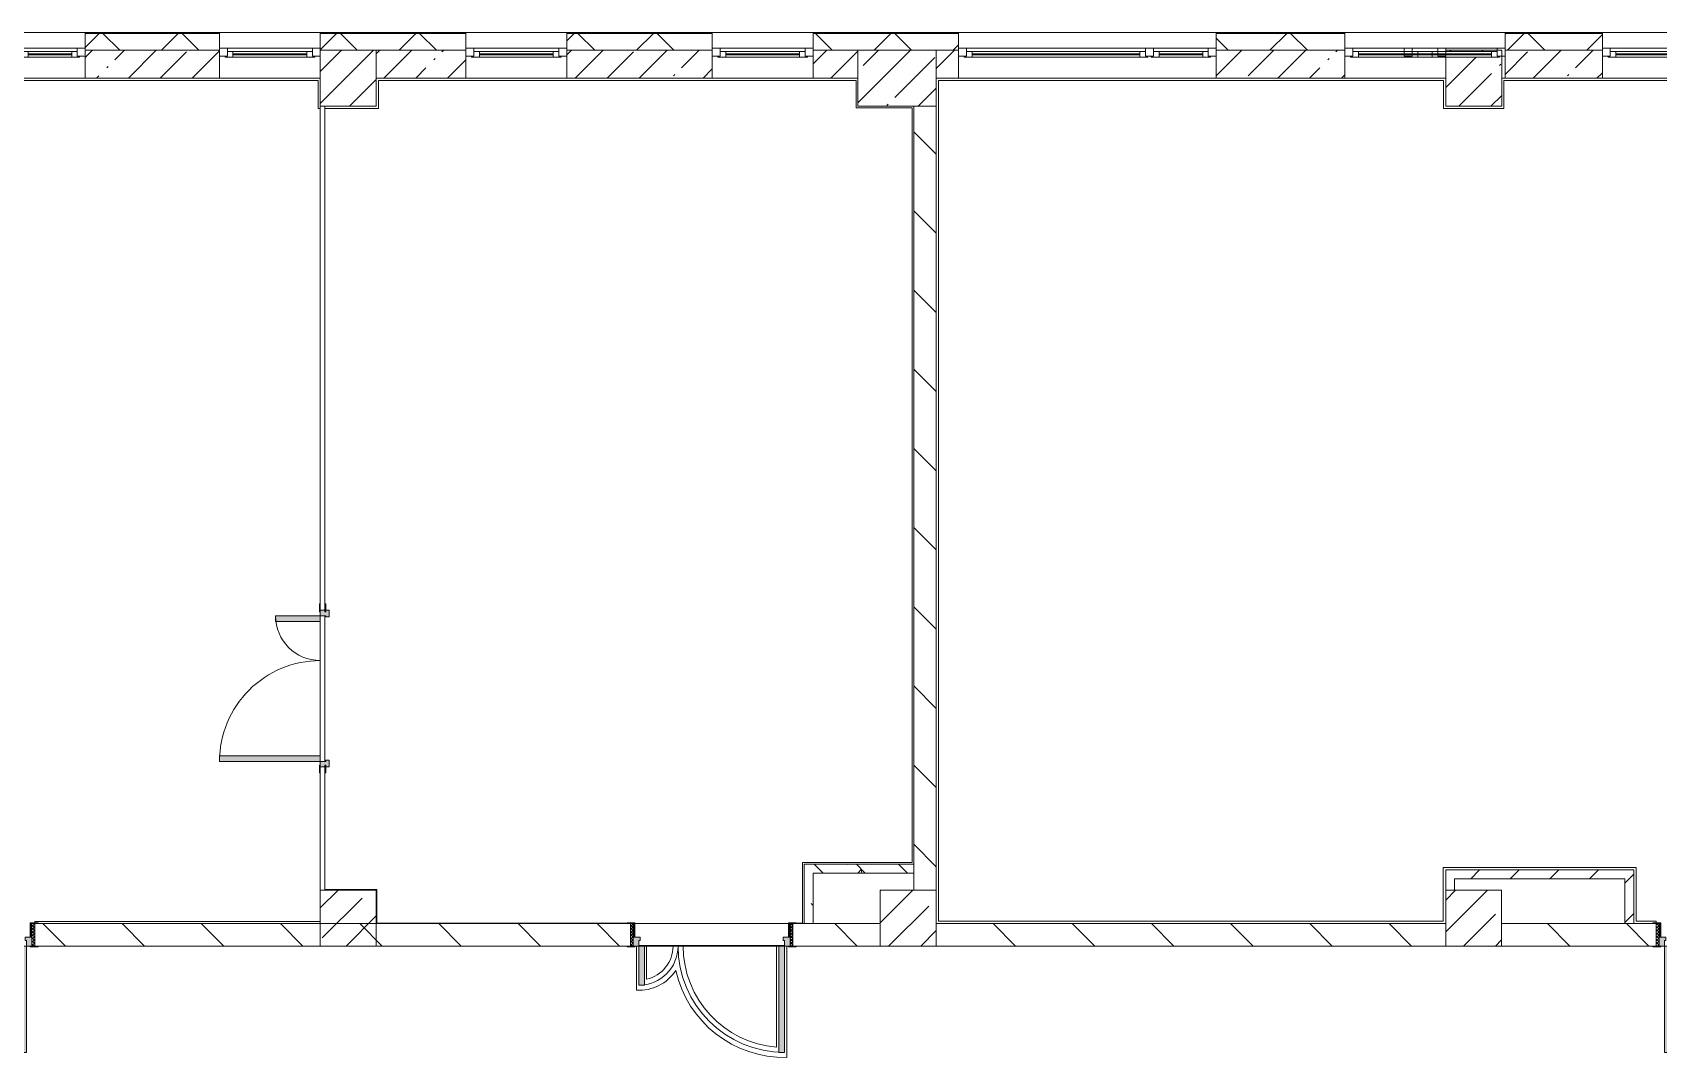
# Model space of a CAD drawing. Header units: millimetres. Extents: x -5714 to 188114, y -8553 to 29000.
# Drawn here: x 164084 to 178604, y 12405 to 21558 of the extents above; entities that cross this region are included whole.
import ezdxf

# ---------------------------------------------------------------- set-up
doc = ezdxf.new("R2010")
doc.units = ezdxf.units.MM
for name, color, linetype, lineweight, true_color in [('A-DOOR-3', 7, 'Continuous', 5, 0xaaaaaa), ('A-DOOR-4', 7, 'Continuous', 5, 0xe2e2e2), ('A-DOOR-FRAM-2', 7, 'Continuous', 5, 0xe2e2e2), ('A-DOOR-FRAM-3', 7, 'Continuous', 5, 0xaaaaaa), ('A-FLOR-2', 7, 'Continuous', 5, 0xaaaaaa), ('I-WALL-4', 7, 'Continuous', 5, 0x787878)]:
    doc.layers.add(name, color=color, linetype=linetype, lineweight=lineweight, true_color=true_color)
for name, color, linetype, lineweight in [('A-GLAZ-2', 7, 'Continuous', 5), ('A-WALL', 7, 'Continuous', 9), ('A-WALL-2', 7, 'Continuous', 5), ('I-WALL-2', 7, 'Continuous', 5), ('S-COLS-2', 7, 'Continuous', 5)]:
    doc.layers.add(name, color=color, linetype=linetype, lineweight=lineweight)
pattern_1 = [(45, (61103.76, 0), (-285.1231, 285.1231), []), (45, (61388.9, 0), (-285.1231, 285.1231), [504.031, -100.806, 16.764, -84.042])]
pattern_2 = [(135, (61103.76, 0), (-353.5534, -353.5534), [])]
pattern_3 = [(135, (61103.76, 0), (-377.1708, -377.1708), [533.4, -88.9, 17.78, -88.9]), (135, (61103.76, 376.94), (-377.1708, -377.1708), []), (50, (61103.76, 0), (637.6445, -55.7866), [66.675, -733.425]), (355, (61103.76, 0), (-123.3494, 668.6992), [53.34, -586.74]), (100.451, (61156.9, -4.65), (514.299, 612.908), [56.665, -623.315]), (46.184, (61103.8, 177.8), (948.7764, -147.1497), [100.012, -1100.137]), (96.636, (61182.8, 165.5), (830.909, 865.997), [84.998, -934.973]), (351.184, (61103.8, 177.8), (830.918, 865.988), [80.01, -880.11]), (21, (61192.66, 133.35), (530.6506, -357.9283), [66.675, -733.425]), (326, (61192.66, 133.35), (216.308, 644.6585), [53.34, -586.74]), (71.451, (61236.9, 103.5), (746.9596, 286.7243), [56.665, -623.315]), (37.5, (61103.76, 0), (10.81053, 295.9426), [16.764, -562.864, 16.764, -578.866, -588.962]), (37.5, (61103.76, 0), (10.81053, 295.9426), [-1175.258, 16.764, -572.198]), (7.5, (61103.76, 0), (233.8692, 350.63175), [16.764, -322.834, 16.764, -549.529, -224.472]), (7.5, (61103.76, 0), (233.8692, 350.63175), [-905.891, 16.764, -207.708]), (327.5, (60905.51, 0), (474.5678, -20.0513), [16.764, -205.486, 16.764, -676.656, -920.115]), (327.5, (60905.51, 0), (474.5678, -20.0513), [-915.67, 16.764, -903.351]), (317.5, (60816.6, 0), (518.4522, 88.9934), [16.764, -272.161, 16.764, -443.738, -653.415]), (317.5, (60816.6, 0), (518.4522, 88.9934), [-749.427, 16.764, -636.651])]
pattern_4 = [(45, (61103.76, 0), (-176.7767, 176.7767), [])]

# ---------------------------------------------------------------- blocks, each defined once
blk = doc.blocks.new('120_Окно_СКБ_1Ст - 120_Окно_СКБ_1Ст 900х2500_h_ с форточкой-22877787-3_9_1_птичка')
at = {"layer": 'A-GLAZ-2'}
for p, q in [((-450, -127), (-450, -57)), ((-450, -57), (-380, -57)), ((450, -57), (-450, -57)), ((-380, -127), (-450, -127)), ((-450, -127), (-400, -127)), ((-380, -127), (-400, -127)), ((-400, -127), (-400, -137)), ((-400, -137), (400, -137)), ((400, -137), (-400, -137)), ((-380, -57), (-380, -127)), ((380, -87), (-380, -87)), ((-380, -87), (-380, -127)), ((-330, -137), (-330, -87)), ((-330, -107), (330, -107)), ((330, -117), (-330, -117)), ((330, -137), (330, -87)), ((380, -127), (380, -57)), ((380, -57), (450, -57)), ((380, -127), (380, -87)), ((450, -127), (380, -127)), ((400, -127), (380, -127)), ((400, -137), (400, -127)), ((450, -57), (450, -127))]:
    blk.add_line(p, q, dxfattribs=at)
blk = doc.blocks.new('120_Окно_СКБ_1Ст - 120_Окно_СКБ_1Ст 900х2500_h_ с форточкой-22876038-3_9_1_птичка')
at = {"layer": 'A-GLAZ-2'}
for p, q in [((-450, -127), (-450, -57)), ((-450, -57), (-380, -57)), ((450, -57), (-450, -57)), ((-380, -127), (-450, -127)), ((-450, -127), (-400, -127)), ((-380, -127), (-400, -127)), ((-400, -127), (-400, -137)), ((-400, -137), (400, -137)), ((400, -137), (-400, -137)), ((-380, -57), (-380, -127)), ((380, -87), (-380, -87)), ((-380, -87), (-380, -127)), ((-330, -137), (-330, -87)), ((-330, -107), (330, -107)), ((330, -117), (-330, -117)), ((330, -137), (330, -87)), ((380, -127), (380, -57)), ((380, -57), (450, -57)), ((380, -127), (380, -87)), ((450, -127), (380, -127)), ((400, -127), (380, -127)), ((400, -127), (450, -127)), ((400, -137), (400, -127)), ((450, -57), (450, -127))]:
    blk.add_line(p, q, dxfattribs=at)
blk = doc.blocks.new('120_Окно_СКБ_1Ст - 120_Окно_СКБ_1Ст 900х2500_h_ с форточкой-V158-3_9_1_птичка')
at = {"layer": 'A-GLAZ-2'}
for p, q in [((-450, -127), (-450, -57)), ((-450, -57), (-380, -57)), ((450, -57), (-450, -57)), ((-380, -127), (-450, -127)), ((-450, -127), (-400, -127)), ((-380, -127), (-400, -127)), ((-400, -127), (-400, -137)), ((-400, -137), (400, -137)), ((400, -137), (-400, -137)), ((-380, -57), (-380, -127)), ((380, -87), (-380, -87)), ((-380, -87), (-380, -127)), ((-330, -137), (-330, -87)), ((-330, -107), (330, -107)), ((330, -117), (-330, -117)), ((330, -137), (330, -87)), ((380, -127), (380, -57)), ((380, -57), (450, -57)), ((380, -127), (380, -87)), ((450, -127), (380, -127)), ((400, -127), (380, -127)), ((400, -127), (450, -127)), ((400, -137), (400, -127)), ((450, -57), (450, -127))]:
    blk.add_line(p, q, dxfattribs=at)
blk = doc.blocks.new('120_Окно_СКБ_2Ст_Фрамуга сверху - 120_Окно_СКБ_2Ст_2300х2500_h_ ДОО-19727959-3_9_1_птичка')
at = {"layer": 'A-GLAZ-2'}
for p, q in [((-1150, -127), (-1150, -57)), ((-1150, -57), (-1080, -57)), ((1150, -57), (-1150, -57)), ((-1080, -127), (-1150, -127)), ((-1150, -127), (-1100, -127)), ((-1080, -127), (-1100, -127)), ((-1100, -127), (-1100, -137)), ((-1100, -137), (540, -137)), ((540, -137), (-1100, -137)), ((-1080, -57), (-1080, -127)), ((-1080, -57), (1080, -57)), ((520, -87), (-1080, -87)), ((-1080, -87), (-1080, -127)), ((-1030, -137), (-1030, -87)), ((-1030, -107), (470, -107)), ((470, -117), (-1030, -117)), ((470, -137), (470, -87)), ((520, -127), (520, -57)), ((520, -57), (590, -57)), ((520, -127), (520, -87)), ((590, -127), (520, -127)), ((540, -127), (520, -127)), ((540, -127), (570, -127)), ((540, -127), (570, -127)), ((540, -137), (540, -127)), ((590, -127), (570, -127)), ((570, -127), (570, -137)), ((570, -137), (1100, -137)), ((1100, -137), (570, -137)), ((590, -57), (590, -127)), ((1080, -87), (590, -87)), ((590, -87), (590, -127)), ((640, -137), (640, -87)), ((640, -107), (1030, -107)), ((1030, -117), (640, -117)), ((1030, -137), (1030, -87)), ((1080, -127), (1080, -57)), ((1080, -57), (1150, -57)), ((1080, -127), (1080, -87)), ((1150, -127), (1080, -127)), ((1100, -127), (1080, -127)), ((1100, -127), (1150, -127)), ((1100, -137), (1100, -127)), ((1150, -57), (1150, -127))]:
    blk.add_line(p, q, dxfattribs=at)
blk = doc.blocks.new('120_Окно_СКБ_2Ст_Фрамуга сверху - 120_Окно_СКБ_2Ст_2300х2500_h_ ДОО-23103760-3_9_1_птичка')
at = {"layer": 'A-GLAZ-2'}
for p, q in [((-1150, -127), (-1150, -57)), ((-1150, -57), (-1080, -57)), ((1150, -57), (-1150, -57)), ((-1080, -127), (-1150, -127)), ((-1150, -127), (-1100, -127)), ((-1080, -127), (-1100, -127)), ((-1100, -127), (-1100, -137)), ((-1100, -137), (540, -137)), ((540, -137), (-1100, -137)), ((-1080, -57), (-1080, -127)), ((-1080, -57), (1080, -57)), ((520, -87), (-1080, -87)), ((-1080, -87), (-1080, -127)), ((-1030, -137), (-1030, -87)), ((-1030, -107), (470, -107)), ((470, -117), (-1030, -117)), ((470, -137), (470, -87)), ((520, -127), (520, -57)), ((520, -57), (590, -57)), ((520, -127), (520, -87)), ((590, -127), (520, -127)), ((540, -127), (520, -127)), ((540, -127), (570, -127)), ((540, -127), (570, -127)), ((540, -137), (540, -127)), ((590, -127), (570, -127)), ((570, -127), (570, -137)), ((570, -137), (1100, -137)), ((1100, -137), (570, -137)), ((590, -57), (590, -127)), ((1080, -87), (590, -87)), ((590, -87), (590, -127)), ((640, -137), (640, -87)), ((640, -107), (1030, -107)), ((1030, -117), (640, -117)), ((1030, -137), (1030, -87)), ((1080, -127), (1080, -57)), ((1080, -57), (1150, -57)), ((1080, -127), (1080, -87)), ((1150, -127), (1080, -127)), ((1100, -127), (1080, -127)), ((1100, -127), (1150, -127)), ((1100, -137), (1100, -127)), ((1150, -57), (1150, -127))]:
    blk.add_line(p, q, dxfattribs=at)
blk = doc.blocks.new('110_Дверь_СКБ_2Ст - Д-6_л__ ДОО_Дв_1450x2100h_Дверь из раздевальной в коридор-32357677-3_9_1_птичка')
at = {"layer": 'A-DOOR-3'}
h = blk.add_hatch(dxfattribs=at)
h.set_pattern_fill('FP_95', color=256, style=0, pattern_type=2)
h.set_pattern_definition([(135, (1576.41, 164.685), (-14.14214, -14.14214), []), (225, (1576.41, 164.685), (14.14214, -14.14214), [])])
h.paths.add_polyline_path([(737.5, 100), (712.5, 100), (712.5, -100), (737.5, -100), (737.5, -34.8)])
at = {"layer": 'A-DOOR-4'}
for points in [[(-587.5, 1050), (-637.5, 1050), (-637.5, 100), (-587.5, 100), (-587.5, 543.6)], [(612.5, 450), (612.5, 100), (662.5, 100), (662.5, 450)]]:
    blk.add_hatch(color=256, dxfattribs=at).paths.add_polyline_path(points)
h = blk.add_hatch(color=256, dxfattribs=at)
h.paths.add_polyline_path([(662.5, 100), (662.5, 50), (652.5, 50), (652.5, 20), (712.5, 20), (712.5, 100), (672.8, 100)])
h.paths.add_polyline_path([(-637.5, 100), (-687.5, 100), (-687.5, 20), (-627.5, 20), (-627.5, 50), (-637.5, 50)])
at = {"layer": 'A-DOOR-FRAM-2'}
for points in [[(-672.5, 108), (-742.5, 108), (-742.5, 100), (-672.5, 100)], [(-672.5, 20), (-687.5, 20), (-687.5, -100), (-672.5, -100), (-672.5, -34.8)], [(697.5, 108), (697.5, 100), (767.5, 100), (767.5, 108)], [(712.5, 20), (697.5, 20), (697.5, -100), (712.5, -100), (712.5, -34.8)], [(-672.5, -100), (-742.5, -100), (-742.5, -108), (-672.5, -108)], [(697.5, -100), (697.5, -108), (767.5, -108), (767.5, -100)]]:
    blk.add_hatch(color=256, dxfattribs=at).paths.add_polyline_path(points)
at = {"layer": 'A-DOOR-FRAM-3'}
h = blk.add_hatch(dxfattribs=at)
h.set_pattern_fill('FP_96', color=256, style=0, pattern_type=2)
h.set_pattern_definition([(45, (-546.384, 164.685), (-14.1421, 14.1421), []), (135, (-546.384, 164.685), (-14.1421, -14.1421), [])])
h.paths.add_polyline_path([(-712.5, 100), (-712.5, -100), (-687.5, -100), (-687.5, 100)])
at = {"layer": 'A-DOOR-3'}
for p, q in [((-637.5, 1050), (-637.5, 100)), ((-587.5, 1050), (-637.5, 1050)), ((-587.5, 100), (-587.5, 1050)), ((662.5, 450), (612.5, 450)), ((612.5, 450), (612.5, 100)), ((662.5, 100), (662.5, 450)), ((-637.5, 100), (-587.5, 100)), ((612.5, 100), (662.5, 100))]:
    blk.add_line(p, q, dxfattribs=at)
for centre, radius, start, end in [((-637.5, 100), 950, 0, 90), ((662.5, 100), 350, 90, 180)]:
    blk.add_arc(centre, radius, start, end, dxfattribs=at)
at = {"layer": 'A-DOOR-FRAM-3'}
for p, q in [((-672.5, 108), (-742.5, 108)), ((-742.5, 108), (-742.5, 100)), ((-742.5, 100), (-672.5, 100)), ((-687.5, 100), (-712.5, 100)), ((-712.5, 100), (-712.5, -100)), ((-637.5, 100), (-687.5, 100)), ((-687.5, 100), (-687.5, 20)), ((-687.5, -100), (-687.5, 100)), ((-687.5, 20), (-627.5, 20)), ((-672.5, 20), (-687.5, 20)), ((-687.5, 20), (-687.5, -100)), ((-672.5, 100), (-672.5, 108)), ((-672.5, -100), (-672.5, 20)), ((-637.5, 50), (-637.5, 100)), ((-627.5, 50), (-637.5, 50)), ((-627.5, 20), (-627.5, 50)), ((662.5, 50), (652.5, 50)), ((652.5, 50), (652.5, 20)), ((652.5, 20), (712.5, 20)), ((662.5, 100), (662.5, 50)), ((712.5, 100), (662.5, 100)), ((767.5, 108), (697.5, 108)), ((697.5, 108), (697.5, 100)), ((697.5, 100), (767.5, 100)), ((712.5, 20), (697.5, 20)), ((697.5, 20), (697.5, -100)), ((712.5, 20), (712.5, 100)), ((737.5, 100), (712.5, 100)), ((712.5, 100), (712.5, -100)), ((712.5, -100), (712.5, 20)), ((737.5, -100), (737.5, 100)), ((767.5, 100), (767.5, 108)), ((-672.5, -100), (-742.5, -100)), ((-742.5, -100), (-742.5, -108)), ((-742.5, -108), (-672.5, -108)), ((-712.5, -100), (-687.5, -100)), ((-687.5, -100), (-672.5, -100)), ((-672.5, -108), (-672.5, -100)), ((697.5, -100), (712.5, -100)), ((767.5, -100), (697.5, -100)), ((697.5, -100), (697.5, -108)), ((697.5, -108), (767.5, -108)), ((712.5, -100), (737.5, -100)), ((767.5, -108), (767.5, -100))]:
    blk.add_line(p, q, dxfattribs=at)
blk = doc.blocks.new('BSC_Колонна _Прямоугольная - 500х500-23282985-3_9_1_птичка')
at = {"layer": 'S-COLS-2'}
h = blk.add_hatch(dxfattribs=at)
h.set_pattern_fill('FP_108', color=256, style=0, pattern_type=2)
h.set_pattern_definition([(45, (-115850.45, -21150), (-285.1231, 285.1231), []), (45, (-115565.32, -21150), (-285.1231, 285.1231), [504.031, -100.806, 16.764, -84.042])])
h.paths.add_polyline_path([(-250, -250), (250, -250), (250, 250), (-250, 250), (-250, 238), (210, 238), (210, 198), (230, 198), (230, 188), (-250, 188)])
for p, q in [((250, 250), (-250, 250)), ((-250, 250), (-250, 238)), ((-250, 188), (-250, -250)), ((250, -250), (250, 250)), ((-250, -250), (250, -250))]:
    blk.add_line(p, q, dxfattribs=at)
blk = doc.blocks.new('BSC_Колонна _Прямоугольная - 500х500-23282986-3_9_1_птичка')
at = {"layer": 'S-COLS-2'}
h = blk.add_hatch(dxfattribs=at)
h.set_pattern_fill('FP_120', color=256, style=0, pattern_type=2)
h.set_pattern_definition([(45, (-105800, -21150), (-285.1231, 285.1231), []), (45, (-105514.88, -21150), (-285.1231, 285.1231), [504.031, -100.806, 16.764, -84.042])])
h.paths.add_polyline_path([(-250, -250), (250, -250), (250, 250), (-250, 250), (-250, -95)])
for p, q in [((250, 250), (-250, 250)), ((-250, 250), (-250, -250)), ((250, -250), (250, 250)), ((-250, -250), (250, -250))]:
    blk.add_line(p, q, dxfattribs=at)
blk = doc.blocks.new('BSC_Колонна _Прямоугольная - 700х500-V207-3_9_1_птичка')
at = {"layer": 'S-COLS-2'}
h = blk.add_hatch(dxfattribs=at)
h.set_pattern_fill('FP_128', color=256, style=0, pattern_type=2)
h.set_pattern_definition([(45, (-110700, -21150), (-285.1231, 285.1231), []), (45, (-110414.88, -21150), (-285.1231, 285.1231), [504.031, -100.806, 16.764, -84.042])])
h.paths.add_polyline_path([(-350, -250), (350, -250), (350, 250), (-350, 250)])
for p, q in [((350, 250), (-350, 250)), ((-350, 250), (-350, -250)), ((350, -250), (350, 250)), ((-350, -250), (350, -250))]:
    blk.add_line(p, q, dxfattribs=at)
blk = doc.blocks.new('110_Дверь_СКБ_2Ст - Д-5_п_ Из игровой в коридор-32357676-3_9_1_птичка')
at = {"layer": 'A-DOOR-4'}
for points in [[(-638, 920), (-638, 20), (-588, 20), (-588, 920)], [(612, 226), (612, 20), (662, 20), (662, 420), (612, 420)]]:
    blk.add_hatch(color=256, dxfattribs=at).paths.add_polyline_path(points)
h = blk.add_hatch(color=256, dxfattribs=at)
h.paths.add_polyline_path([(-688, 20), (-688, -60), (-628, -60), (-628, -30), (-638, -30), (-638, 20)])
h.paths.add_polyline_path([(652, -60), (712, -60), (712, 20), (662, 20), (662, -30), (652, -30)])
at = {"layer": 'A-DOOR-FRAM-2'}
for points in [[(-742, 20), (-672, 20), (-672, 28), (-742, 28)], [(698, 20), (768, 20), (768, 28), (698, 28)], [(-742, -28), (-672, -28), (-672, -20), (-742, -20)], [(698, -28), (768, -28), (768, -20), (698, -20)]]:
    blk.add_hatch(color=256, dxfattribs=at).paths.add_polyline_path(points)
at = {"layer": 'A-DOOR-3'}
for p, q in [((-638, 920), (-638, 20)), ((-588, 920), (-638, 920)), ((-588, 20), (-588, 920)), ((662, 420), (612, 420)), ((612, 420), (612, 20)), ((662, 20), (662, 420)), ((-638, 20), (-588, 20)), ((612, 20), (662, 20))]:
    blk.add_line(p, q, dxfattribs=at)
for centre, radius, start, end in [((-638, 20), 900, 0, 90), ((662, 20), 400, 90, 180)]:
    blk.add_arc(centre, radius, start, end, dxfattribs=at)
at = {"layer": 'A-DOOR-FRAM-3'}
for p, q in [((-672, 28), (-742, 28)), ((-742, 28), (-742, 20)), ((-742, 20), (-672, 20)), ((-638, 20), (-688, 20)), ((-688, 20), (-688, -60)), ((-672, 20), (-672, 28)), ((-638, -30), (-638, 20)), ((662, 20), (662, -30)), ((712, 20), (662, 20)), ((768, 28), (698, 28)), ((698, 28), (698, 20)), ((698, 20), (768, 20)), ((712, -60), (712, 20)), ((768, 20), (768, 28)), ((-672, -20), (-742, -20)), ((-742, -20), (-742, -28)), ((-742, -28), (-672, -28)), ((-688, -60), (-628, -60)), ((-672, -19), (-688, -19)), ((-688, -19), (-688, -20)), ((-688, -20), (-672, -20)), ((-672, -20), (-672, -19)), ((-672, -28), (-672, -20)), ((-628, -30), (-638, -30)), ((-628, -60), (-628, -30)), ((662, -30), (652, -30)), ((652, -30), (652, -60)), ((652, -60), (712, -60)), ((712, -19), (698, -19)), ((698, -19), (698, -20)), ((698, -20), (712, -20)), ((768, -20), (698, -20)), ((698, -20), (698, -28)), ((698, -28), (768, -28)), ((712, -20), (712, -19)), ((768, -28), (768, -20))]:
    blk.add_line(p, q, dxfattribs=at)
blk = doc.blocks.new('120_Окно_СКБ_1Ст - 120_Окно_СКБ_1Ст 900х2500_h_ с форточкой-V226-3_9_1_птичка')
at = {"layer": 'A-GLAZ-2'}
for p, q in [((-450, -127), (-450, -57)), ((-450, -57), (-380, -57)), ((450, -57), (-450, -57)), ((-380, -127), (-450, -127)), ((-380, -127), (-400, -127)), ((-400, -127), (-400, -137)), ((-400, -137), (400, -137)), ((400, -137), (-400, -137)), ((-380, -57), (-380, -127)), ((380, -87), (-380, -87)), ((-380, -87), (-380, -127)), ((-330, -137), (-330, -87)), ((-330, -107), (330, -107)), ((330, -117), (-330, -117)), ((330, -137), (330, -87)), ((380, -127), (380, -57)), ((380, -57), (450, -57)), ((380, -127), (380, -87)), ((450, -127), (380, -127)), ((400, -127), (380, -127)), ((400, -137), (400, -127)), ((420, -127), (450, -127)), ((450, -57), (450, -127))]:
    blk.add_line(p, q, dxfattribs=at)
blk = doc.blocks.new('110_Дверь_СКБ_2Ст - Д-6_п__ ДОО_Дв_1450x2100h_Дверь из раздевальной в коридор-32358047-3_9_1_птичка')
at = {"layer": 'A-DOOR-3'}
h = blk.add_hatch(dxfattribs=at)
h.set_pattern_fill('FP_150', color=256, style=0, pattern_type=2)
h.set_pattern_definition([(225, (1576.41, -164.685), (-14.14214, 14.14214), []), (135, (1576.41, -164.685), (14.14214, 14.14214), [])])
h.paths.add_polyline_path([(737.5, -100), (737.5, 100), (712.5, 100), (712.5, -100)])
at = {"layer": 'A-DOOR-4'}
h = blk.add_hatch(color=256, dxfattribs=at)
h.paths.add_polyline_path([(-637.5, -100), (-637.5, -50), (-627.5, -50), (-627.5, -20), (-687.5, -20), (-687.5, -100)])
h.paths.add_polyline_path([(662.5, -100), (712.5, -100), (712.5, -20), (652.5, -20), (652.5, -50), (662.5, -50)])
for points in [[(-587.5, -1050), (-587.5, -100), (-637.5, -100), (-637.5, -1050)], [(662.5, -450), (662.5, -100), (612.5, -100), (612.5, -450)]]:
    blk.add_hatch(color=256, dxfattribs=at).paths.add_polyline_path(points)
at = {"layer": 'A-DOOR-FRAM-2'}
for points in [[(-672.5, 100), (-672.5, 108), (-742.5, 108), (-742.5, 100)], [(-672.5, -20), (-672.5, 100), (-687.5, 100), (-687.5, -20)], [(767.5, 100), (767.5, 108), (697.5, 108), (697.5, 100)], [(712.5, -20), (712.5, 100), (697.5, 100), (697.5, -20)], [(-672.5, -108), (-672.5, -100), (-742.5, -100), (-742.5, -108)], [(767.5, -108), (767.5, -100), (697.5, -100), (697.5, -108)]]:
    blk.add_hatch(color=256, dxfattribs=at).paths.add_polyline_path(points)
at = {"layer": 'A-DOOR-FRAM-3'}
h = blk.add_hatch(dxfattribs=at)
h.set_pattern_fill('FP_151', color=256, style=0, pattern_type=2)
h.set_pattern_definition([(315, (-546.384, -164.685), (-14.1421, -14.1421), []), (225, (-546.384, -164.685), (-14.1421, 14.1421), [])])
h.paths.add_polyline_path([(-687.5, -100), (-687.5, 100), (-712.5, 100), (-712.5, -100)])
at = {"layer": 'A-DOOR-3'}
for p, q in [((-637.5, -100), (-587.5, -100)), ((-637.5, -1050), (-637.5, -100)), ((-587.5, -100), (-587.5, -1050)), ((612.5, -100), (662.5, -100)), ((612.5, -450), (612.5, -100)), ((662.5, -100), (662.5, -450)), ((662.5, -450), (612.5, -450)), ((-587.5, -1050), (-637.5, -1050))]:
    blk.add_line(p, q, dxfattribs=at)
for centre, radius, start, end in [((-637.5, -100), 950, 270, 360), ((662.5, -100), 350, 180, 270)]:
    blk.add_arc(centre, radius, start, end, dxfattribs=at)
at = {"layer": 'A-DOOR-FRAM-3'}
for p, q in [((-742.5, 108), (-672.5, 108)), ((-742.5, 100), (-742.5, 108)), ((-672.5, 100), (-742.5, 100)), ((-712.5, 100), (-687.5, 100)), ((-712.5, -100), (-712.5, 100)), ((-687.5, 100), (-687.5, -100)), ((-687.5, 100), (-672.5, 100)), ((-687.5, -20), (-687.5, 100)), ((-672.5, 108), (-672.5, 100)), ((-672.5, 100), (-672.5, -20)), ((697.5, 100), (697.5, 108)), ((697.5, 108), (767.5, 108)), ((697.5, -20), (697.5, 100)), ((697.5, 100), (712.5, 100)), ((767.5, 100), (697.5, 100)), ((712.5, -100), (712.5, 100)), ((712.5, 100), (737.5, 100)), ((712.5, 100), (712.5, -20)), ((737.5, 100), (737.5, -100)), ((767.5, 108), (767.5, 100)), ((-742.5, -100), (-672.5, -100)), ((-742.5, -108), (-742.5, -100)), ((-672.5, -108), (-742.5, -108)), ((-687.5, -100), (-712.5, -100)), ((-687.5, -20), (-627.5, -20)), ((-687.5, -100), (-687.5, -20)), ((-672.5, -20), (-687.5, -20)), ((-637.5, -100), (-687.5, -100)), ((-672.5, -100), (-672.5, -108)), ((-637.5, -50), (-637.5, -100)), ((-627.5, -50), (-637.5, -50)), ((-627.5, -20), (-627.5, -50)), ((652.5, -20), (712.5, -20)), ((652.5, -50), (652.5, -20)), ((662.5, -50), (652.5, -50)), ((662.5, -100), (662.5, -50)), ((712.5, -100), (662.5, -100)), ((712.5, -20), (697.5, -20)), ((697.5, -108), (697.5, -100)), ((697.5, -100), (767.5, -100)), ((767.5, -108), (697.5, -108)), ((712.5, -20), (712.5, -100)), ((737.5, -100), (712.5, -100)), ((767.5, -100), (767.5, -108))]:
    blk.add_line(p, q, dxfattribs=at)

msp = doc.modelspace()

# ---------------------------------------------------------------- hatches: boundary and pattern name
at = {"layer": 'A-WALL-2'}
h = msp.add_hatch(dxfattribs=at)
h.set_pattern_fill('FP_66', color=256, style=0, pattern_type=2)
h.set_pattern_definition([(45, (61103.76, 0), (-353.5534, 353.5534), []), (135, (61103.76, 0), (-353.5534, -353.5534), [])])
h.paths.add_polyline_path([(186333.8, 21400), (186333.8, 21550), (181254, 21550), (181254, 21400), (186183.8, 21400)])
h.paths.add_polyline_path([(180354, 21400), (180354, 21550), (179004.2, 21550), (179004.2, 21400), (179498.1, 21400)])
h.paths.add_polyline_path([(167954.2, 21400), (167954.2, 21550), (166654, 21550), (166654, 21400), (167379.5, 21400)])
h.paths.add_polyline_path([(168854.2, 21400), (170154.2, 21400), (170154.2, 21550), (168854.2, 21550)])
h.paths.add_polyline_path([(154413.8, 21400), (154413.8, 21550), (154393.8, 21550), (154393.8, 21400)])
h.paths.add_polyline_path([(171054.2, 21400), (172353.8, 21400), (172353.8, 21550), (171054.2, 21550)])
h.paths.add_polyline_path([(177633.7, 21400), (178104.2, 21400), (178104.2, 21550), (177234.2, 21550), (177234.2, 21400)])
h.paths.add_polyline_path([(174653.8, 21400), (175804.2, 21400), (175804.2, 21550), (174653.8, 21550)])
h.paths.add_polyline_path([(158989.6, 21400), (162253.8, 21400), (162253.8, 21550), (157713.8, 21550), (157713.8, 21400)])
h.paths.add_polyline_path([(164582.9, 21400), (165754, 21400), (165754, 21550), (164553.8, 21550), (164553.8, 21400)])
at = {"layer": 'I-WALL-2'}
h = msp.add_hatch(dxfattribs=at)
h.set_pattern_fill('FP_62', color=256, style=0, pattern_type=2)
h.set_pattern_definition(pattern_1)
h.paths.add_polyline_path([(172153.8, 21150), (172353.8, 21150), (172353.8, 21400), (172153.8, 21400), (172153.8, 21275)])
h.paths.add_polyline_path([(182143.8, 21150), (182143.8, 21400), (181953.8, 21400), (181953.8, 21150)])
h.paths.add_polyline_path([(171453.8, 21150), (171453.8, 21400), (171054.2, 21400), (171054.2, 21150)])
h.paths.add_polyline_path([(174653.8, 21150), (175804.2, 21150), (175804.2, 21400), (174653.8, 21400)])
h.paths.add_polyline_path([(179498.1, 21150), (180354, 21150), (180354, 21400), (179004.2, 21400), (179004.2, 21150)])
h.paths.add_polyline_path([(170154.2, 21150), (170154.2, 21400), (168854.2, 21400), (168854.2, 21150)])
h.paths.add_polyline_path([(178104.2, 21150), (178104.2, 21400), (177234.2, 21400), (177234.2, 21150), (177633.7, 21150)])
h.paths.add_polyline_path([(167153.8, 21150), (167954.2, 21150), (167954.2, 21400), (167153.8, 21400), (167153.8, 21246.1)])
h.paths.add_polyline_path([(164582.9, 21150), (165754, 21150), (165754, 21400), (164553.8, 21400), (164553.8, 21150)])
h.paths.add_polyline_path([(161903.8, 21150), (162253.8, 21150), (162253.8, 21400), (161903.8, 21400)])
h = msp.add_hatch(dxfattribs=at)
h.set_pattern_fill('FP_65', color=256, style=0, pattern_type=2)
h.set_pattern_definition(pattern_2)
h.paths.add_polyline_path([(172153.8, 13900), (172153.8, 20900), (171953.8, 20900), (171953.8, 13900), (172040.5, 13900)])
h = msp.add_hatch(dxfattribs=at)
h.set_pattern_fill('FP_67', color=256, style=0, pattern_type=2)
h.set_pattern_definition(pattern_4)
h.paths.add_polyline_path([(178384.2, 14000), (178384.2, 14080), (176783.8, 14080), (176783.8, 14000), (178304.2, 14000)])
h = msp.add_hatch(dxfattribs=at)
h.set_pattern_fill('FP_67', color=256, style=0, pattern_type=2)
h.set_pattern_definition(pattern_4)
h.paths.add_polyline_path([(178384.2, 13600), (178384.2, 14000), (178304.2, 14000), (178304.2, 13600)])
h = msp.add_hatch(dxfattribs=at)
h.set_pattern_fill('FP_65', color=256, style=0, pattern_type=2)
h.set_pattern_definition(pattern_2)
h.paths.add_polyline_path([(178554.2, 13400), (178584.2, 13400), (178584.2, 13600), (177203.8, 13600), (177203.8, 13400), (177633.7, 13400)])
h.paths.add_polyline_path([(180034.2, 13400), (182033.8, 13400), (182033.8, 13600), (180034.2, 13600), (180034.2, 13534.8)])
h.paths.add_polyline_path([(169423.8, 13400), (169423.8, 13600), (164103.8, 13600), (164103.8, 13400), (169393.8, 13400)])
h.paths.add_polyline_path([(173904.9, 13400), (176703.8, 13400), (176703.8, 13600), (172153.8, 13600), (172153.8, 13400), (172972.7, 13400)])
h.paths.add_polyline_path([(171653.8, 13400), (171653.8, 13600), (170873.8, 13600), (170873.8, 13400), (170903.8, 13400)])
h.paths.add_polyline_path([(162203.8, 13400), (162653.8, 13400), (162653.8, 13600), (162203.8, 13600), (162203.8, 13534.8)])
at = {"layer": 'I-WALL-4'}
h = msp.add_hatch(dxfattribs=at)
h.set_pattern_fill('FP_70', color=256, style=0, pattern_type=2)
h.set_pattern_definition(pattern_3)
h.paths.add_polyline_path([(171053.8, 13600), (171053.8, 14130), (170973.8, 14130), (170973.8, 13600)])
h = msp.add_hatch(dxfattribs=at)
h.set_pattern_fill('FP_70', color=256, style=0, pattern_type=2)
h.set_pattern_definition(pattern_3)
h.paths.add_polyline_path([(171953.8, 14050), (171953.8, 14130), (171053.8, 14130), (171053.8, 14050)])
at = {"layer": 'S-COLS-2'}
h = msp.add_hatch(dxfattribs=at)
h.set_pattern_fill('FP_62', color=256, style=0, pattern_type=2)
h.set_pattern_definition(pattern_1)
h.paths.add_polyline_path([(167153.8, 13400), (167153.8, 13900), (166653.8, 13900), (166653.8, 13400)])
h = msp.add_hatch(dxfattribs=at)
h.set_pattern_fill('FP_62', color=256, style=0, pattern_type=2)
h.set_pattern_definition(pattern_1)
h.paths.add_polyline_path([(172040.5, 13400), (172153.8, 13400), (172153.8, 13900), (171653.8, 13900), (171653.8, 13400)])
h = msp.add_hatch(dxfattribs=at)
h.set_pattern_fill('FP_62', color=256, style=0, pattern_type=2)
h.set_pattern_definition(pattern_1)
h.paths.add_polyline_path([(176703.8, 13400), (177203.8, 13400), (177203.8, 13900), (176703.8, 13900), (176703.8, 13534.8)])

# ---------------------------------------------------------------- linework, layer by layer
at = {"layer": 'A-FLOR-2'}
for p, q in [((166633.8, 21130), (161923.8, 21130)), ((166633.8, 20880), (166633.8, 21130)), ((171438.8, 21130), (167173.8, 21130)), ((167173.8, 21130), (167173.8, 20880)), ((171438.8, 20885), (171438.8, 21130)), ((172173.8, 21130), (172173.8, 13621)), ((176684.2, 21130), (172173.8, 21130)), ((176684.2, 20880), (176684.2, 21130)), ((181234, 21130), (177224.2, 21130)), ((177224.2, 21130), (177224.2, 20880)), ((166653.9, 20880), (166633.8, 20880)), ((167173.8, 20880), (166693.8, 20880)), ((171938.8, 20885), (171438.8, 20885)), ((171938.8, 14145), (171938.8, 20885)), ((177224.2, 20880), (176684.2, 20880)), ((170958.8, 13605), (170958.8, 14145)), ((170958.8, 14145), (171938.8, 14145)), ((176682.8, 13621), (176682.8, 14101)), ((176682.8, 14101), (178405.2, 14101)), ((178405.2, 14101), (178405.2, 13621)), ((166693.6, 13905), (167158.8, 13905)), ((167158.8, 13905), (167158.8, 13605)), ((164103.8, 13608), (164103.8, 13620)), ((164103.8, 13620), (166653.8, 13620)), ((167158.8, 13605), (169393.8, 13605)), ((170903.8, 13605), (170958.8, 13605)), ((172173.8, 13621), (176682.8, 13621)), ((178405.2, 13621), (178584.2, 13621)), ((178584.2, 13621), (178584.2, 13608)), ((169478, 13400), (169478, 13005.6)), ((169498.8, 13405), (170798.8, 13405)), ((169568, 13400), (169548.8, 13400)), ((169568, 13102.9), (169568, 13400)), ((169894.2, 13400), (169804.2, 13400)), ((170748.8, 13400), (170729.2, 13400)), ((170729.2, 13400), (170729.2, 12497.7)), ((170819.2, 12405.2), (170819.2, 13400))]:
    msp.add_line(p, q, dxfattribs=at)
for centre, radius, start, end in [((169499.2, 13400), 305, 283.0427, 360), ((170799.2, 13400), 905, 180, 265.56313), ((169499.2, 13400), 395, 266.92799, 326.45952), ((170799.2, 13400), 995, 192.67054, 271.1511)]:
    msp.add_arc(centre, radius, start, end, dxfattribs=at)
at = {"layer": 'A-WALL'}
for p, q in [((165754, 21553), (164553.8, 21553)), ((165754, 21550), (164553.8, 21550)), ((167954.2, 21553), (166654, 21553)), ((167954.2, 21550), (166654, 21550)), ((170154.2, 21553), (168854.2, 21553)), ((170154.2, 21550), (168854.2, 21550)), ((172353.8, 21553), (171054.2, 21553)), ((172353.8, 21550), (171054.2, 21550)), ((175804.2, 21553), (174653.8, 21553)), ((175804.2, 21550), (174653.8, 21550)), ((178104.2, 21553), (177234.2, 21553)), ((178104.2, 21550), (177234.2, 21550)), ((165754, 21400), (164553.8, 21400)), ((167954.2, 21400), (167153.8, 21400)), ((170154.2, 21400), (168854.2, 21400)), ((171453.8, 21400), (171054.2, 21400)), ((172353.8, 21400), (172153.8, 21400)), ((175804.2, 21400), (174653.8, 21400)), ((178104.2, 21400), (177234.2, 21400)), ((171953.8, 14050), (171953.8, 14130)), ((178304.2, 13600), (178384.2, 13600))]:
    msp.add_line(p, q, dxfattribs=at)
at = {"layer": 'A-WALL-2'}
for p, q in [((166654, 21558), (157713.8, 21558)), ((164553.8, 21558), (164553.8, 21400)), ((165754, 21400), (165754, 21558)), ((172353.8, 21558), (166654, 21558)), ((166654, 21558), (166654, 21400)), ((167954.2, 21400), (167954.2, 21558)), ((168854.2, 21558), (168854.2, 21400)), ((170154.2, 21400), (170154.2, 21558)), ((171054.2, 21558), (171054.2, 21400)), ((172353.8, 21400), (172353.8, 21558)), ((186341.8, 21558), (172353.8, 21558)), ((174653.8, 21558), (174653.8, 21400)), ((175804.2, 21400), (175804.2, 21558)), ((177234.2, 21558), (177234.2, 21400)), ((178104.2, 21400), (178104.2, 21558))]:
    msp.add_line(p, q, dxfattribs=at)
at = {"layer": 'I-WALL-2'}
for p, q in [((164553.8, 21400), (164553.8, 21150)), ((165754, 21150), (165754, 21400)), ((167954.2, 21150), (167954.2, 21400)), ((168854.2, 21400), (168854.2, 21150)), ((170154.2, 21150), (170154.2, 21400)), ((171054.2, 21400), (171054.2, 21150)), ((172353.8, 21150), (172353.8, 21400)), ((174653.8, 21400), (174653.8, 21150)), ((175804.2, 21150), (175804.2, 21400)), ((177234.2, 21400), (177234.2, 21150)), ((178104.2, 21150), (178104.2, 21400)), ((166653.8, 21150), (161903.8, 21150)), ((167153.8, 21150), (171453.8, 21150)), ((176701.5, 21150), (172153.8, 21150)), ((177204.2, 21150), (181253.8, 21150)), ((166653.8, 20900), (166653.8, 16455)), ((166693.8, 16455), (166693.8, 20900)), ((171953.8, 20900), (171953.8, 14130)), ((172153.8, 13900), (172153.8, 20900)), ((166653.8, 15100), (166653.8, 16300)), ((166693.8, 16350), (166693.8, 15050)), ((166653.8, 14945), (166653.8, 13900)), ((166693.8, 13900), (166693.8, 14945)), ((170973.8, 14130), (170973.8, 13600)), ((171953.8, 14130), (170973.8, 14130)), ((171053.8, 13600), (171053.8, 14050)), ((171053.8, 14050), (171953.8, 14050)), ((171953.8, 14050), (171953.8, 13900)), ((176703.8, 14080), (176703.8, 13900)), ((178384.2, 14080), (176703.8, 14080)), ((176783.8, 13900), (176783.8, 14000)), ((176783.8, 14000), (178304.2, 14000)), ((178304.2, 14000), (178304.2, 13600)), ((178384.2, 13600), (178384.2, 14080)), ((166653.8, 13900), (166693.8, 13900)), ((171953.8, 13900), (172153.8, 13900)), ((176703.8, 13900), (176783.8, 13900)), ((169393.8, 13600), (164133.8, 13600)), ((169463.8, 13600), (170833.8, 13600)), ((171653.8, 13600), (170903.8, 13600)), ((171653.8, 13400), (171653.8, 13600)), ((176703.8, 13600), (172153.8, 13600)), ((172153.8, 13600), (172153.8, 13400)), ((176703.8, 13400), (176703.8, 13600)), ((178304.2, 13600), (177203.8, 13600)), ((177203.8, 13600), (177203.8, 13400)), ((178554.2, 13600), (178384.2, 13600)), ((164133.8, 13400), (169393.8, 13400)), ((169804.2, 13400), (169568, 13400)), ((170729.2, 13400), (169894.2, 13400)), ((170903.8, 13400), (171653.8, 13400)), ((172153.8, 13400), (176703.8, 13400)), ((177203.8, 13400), (178554.2, 13400))]:
    msp.add_line(p, q, dxfattribs=at)
at = {"layer": 'S-COLS-2'}
for p, q in [((167153.8, 13900), (166653.8, 13900)), ((166653.8, 13900), (166653.8, 13400)), ((167153.8, 13400), (167153.8, 13900)), ((171953.8, 13900), (171653.8, 13900)), ((171653.8, 13900), (171653.8, 13600)), ((172153.8, 13900), (171953.8, 13900)), ((172153.8, 13600), (172153.8, 13900)), ((177203.8, 13900), (176703.8, 13900)), ((176703.8, 13900), (176703.8, 13600)), ((177203.8, 13600), (177203.8, 13900)), ((171653.8, 13600), (171653.8, 13400)), ((172153.8, 13400), (172153.8, 13600)), ((176703.8, 13600), (176703.8, 13400)), ((177203.8, 13400), (177203.8, 13600)), ((166653.8, 13400), (167153.8, 13400)), ((171653.8, 13400), (172153.8, 13400)), ((176703.8, 13400), (177203.8, 13400))]:
    msp.add_line(p, q, dxfattribs=at)

# ---------------------------------------------------------------- block references
at = {"layer": 'A-DOOR-3'}
for name, p, rotation in [('110_Дверь_СКБ_2Ст - Д-5_п_ Из игровой в коридор-32357676-3_9_1_птичка', (166673.8, 15687.5), 89.99999999999986), ('110_Дверь_СКБ_2Ст - Д-6_л__ ДОО_Дв_1450x2100h_Дверь из раздевальной в коридор-32357677-3_9_1_птичка', (163391.3, 13500), 180), ('110_Дверь_СКБ_2Ст - Д-6_л__ ДОО_Дв_1450x2100h_Дверь из раздевальной в коридор-32357677-3_9_1_птичка', (170161.3, 13500), 180)]:
    msp.add_blockref(name, p, dxfattribs=dict(at, rotation=rotation))
msp.add_blockref('110_Дверь_СКБ_2Ст - Д-6_п__ ДОО_Дв_1450x2100h_Дверь из раздевальной в коридор-32358047-3_9_1_птичка', (179296.7, 13500), dxfattribs=at)
at = {"layer": 'A-GLAZ-2'}
for name, p in [('120_Окно_СКБ_2Ст_Фрамуга сверху - 120_Окно_СКБ_2Ст_2300х2500_h_ ДОО-19727959-3_9_1_птичка', (163403.8, 21475)), ('120_Окно_СКБ_1Ст - 120_Окно_СКБ_1Ст 900х2500_h_ с форточкой-V158-3_9_1_птичка', (166204, 21475)), ('120_Окно_СКБ_1Ст - 120_Окно_СКБ_1Ст 900х2500_h_ с форточкой-22876038-3_9_1_птичка', (168404.2, 21475)), ('120_Окно_СКБ_1Ст - 120_Окно_СКБ_1Ст 900х2500_h_ с форточкой-22876038-3_9_1_птичка', (170604.2, 21475)), ('120_Окно_СКБ_2Ст_Фрамуга сверху - 120_Окно_СКБ_2Ст_2300х2500_h_ ДОО-23103760-3_9_1_птичка', (173503.8, 21475)), ('120_Окно_СКБ_1Ст - 120_Окно_СКБ_1Ст 900х2500_h_ с форточкой-22877787-3_9_1_птичка', (176254.2, 21475)), ('120_Окно_СКБ_1Ст - 120_Окно_СКБ_1Ст 900х2500_h_ с форточкой-V226-3_9_1_птичка', (176784.2, 21475)), ('120_Окно_СКБ_1Ст - 120_Окно_СКБ_1Ст 900х2500_h_ с форточкой-22876038-3_9_1_птичка', (178554.2, 21475))]:
    msp.add_blockref(name, p, dxfattribs=at)
at = {"layer": 'S-COLS-2'}
for name, p in [('BSC_Колонна _Прямоугольная - 500х500-23282986-3_9_1_птичка', (166903.8, 21150)), ('BSC_Колонна _Прямоугольная - 700х500-V207-3_9_1_птичка', (171803.8, 21150)), ('BSC_Колонна _Прямоугольная - 500х500-23282985-3_9_1_птичка', (176954.2, 21150))]:
    msp.add_blockref(name, p, dxfattribs=at)

doc.saveas('drawing.dxf')
